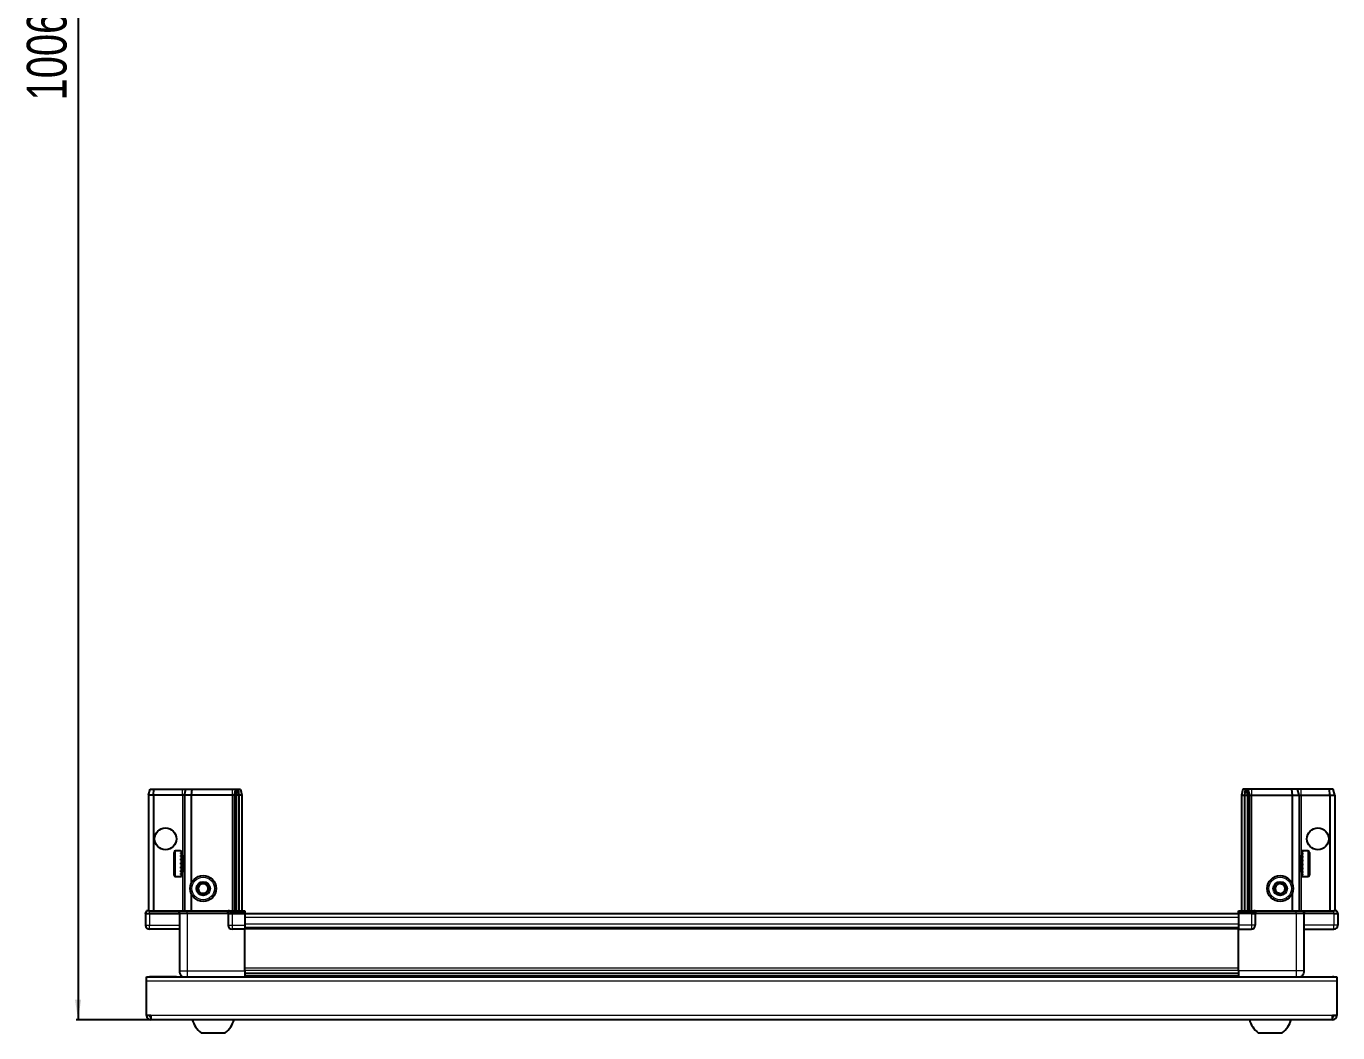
# Model space of a CAD drawing. Header units: millimetres. Extents: x 899 to 3479, y 107 to 1889.
# Drawn here: x 963 to 1623, y 107 to 613 of the extents above; entities that cross this region are included whole.
import ezdxf

# ---------------------------------------------------------------- set-up
doc = ezdxf.new("R2010")
doc.units = ezdxf.units.MM
doc.layers.add('FORMAT', color=7, linetype='Continuous')
doc.styles.add('SLDTEXTSTYLE0', font='TXT', dxfattribs={"width": 0.75})
doc.dimstyles.new('SLDDIMSTYLE0', dxfattribs={"dimtxt": 20, "dimasz": 10, "dimexe": 0, "dimexo": 0.0625, "dimgap": 5, "dimtad": 2, "dimdec": 1, "dimrnd": 1e-09, "dimzin": 12, "dimdsep": 46, "dimtxsty": 'SLDTEXTSTYLE0', "dimsah": 1, "dimcen": 0.09, "dimadec": 0, "dimazin": 3, "dimtfac": 1, "dimtofl": 0, "dimtmove": 0, "dimatfit": 3, "dimfxl": 0, "dimfrac": 2, "dimtolj": 1, "dimtzin": 12, "dimarcsym": 0})

# ---------------------------------------------------------------- blocks, each defined once
blk = doc.blocks.new('_D_8')
at = {"layer": 'FORMAT'}
for p, q in [((1108.46, 1119.84), (988.47, 1119.84)), ((989.47, 1119.84), (989.47, 113.14)), ((1026.06, 113.14), (988.47, 113.14))]:
    blk.add_line(p, q, dxfattribs=at)
for points in [[(989.47, 1119.84), (987.93, 1109.84), (991.01, 1109.84)], [(989.47, 113.14), (991.01, 123.14), (987.93, 123.14)]]:
    blk.add_solid(points, dxfattribs=at)
at = {"layer": 'FORMAT', "insert": (963.69, 575.85), "char_height": 20, "attachment_point": 1, "rotation": 90, "style": 'SLDTEXTSTYLE0'}
blk.add_mtext('1006,7', dxfattribs=at)

msp = doc.modelspace()

# ---------------------------------------------------------------- linework, layer by layer
at = {"color": 7, "linetype": 'Continuous', "lineweight": 25}
for p, q in [((1024.97, 226.14), (1025.77, 229.14)), ((1024.97, 226.14), (1024.97, 167.84)), ((1027.47, 226.14), (1024.97, 226.14)), ((1025.77, 229.14), (1027.63, 229.14)), ((1027.47, 226.14), (1027.63, 229.14)), ((1027.47, 226.14), (1027.47, 167.84)), ((1041.97, 226.14), (1027.47, 226.14)), ((1027.63, 229.14), (1041.97, 229.14)), ((1041.97, 229.14), (1043.77, 229.14)), ((1042.97, 226.14), (1041.97, 226.14)), ((1042.97, 226.14), (1043.77, 229.14)), ((1042.97, 226.14), (1042.97, 167.84)), ((1046.47, 226.14), (1042.97, 226.14)), ((1043.77, 229.14), (1046.8, 229.14)), ((1046.8, 229.14), (1046.47, 226.14)), ((1046.47, 226.14), (1046.47, 181.64)), ((1066.97, 226.14), (1046.47, 226.14)), ((1046.8, 229.14), (1066.97, 229.14)), ((1066.97, 229.14), (1068.77, 229.14)), ((1067.97, 226.14), (1066.97, 226.14)), ((1068.77, 229.14), (1067.97, 226.14)), ((1067.97, 226.14), (1067.97, 167.84)), ((1068.97, 226.14), (1067.97, 226.14)), ((1068.77, 229.14), (1069.51, 229.14)), ((1069.51, 229.14), (1068.97, 226.14)), ((1068.97, 226.14), (1068.97, 167.84)), ((1070.47, 226.14), (1068.97, 226.14)), ((1069.51, 229.14), (1070.02, 229.14)), ((1070.02, 229.14), (1070.47, 226.14)), ((1070.02, 229.14), (1071.17, 229.14)), ((1070.47, 226.14), (1070.47, 167.84)), ((1071.97, 226.14), (1070.47, 226.14)), ((1071.17, 229.14), (1071.97, 226.14)), ((1071.97, 226.14), (1071.97, 167.84)), ((1575.77, 229.14), (1574.97, 226.14)), ((1574.97, 226.14), (1576.47, 226.14)), ((1574.97, 226.14), (1574.97, 167.84)), ((1576.93, 229.14), (1575.77, 229.14)), ((1576.93, 229.14), (1576.47, 226.14)), ((1576.47, 226.14), (1577.97, 226.14)), ((1576.47, 226.14), (1576.47, 167.84)), ((1577.43, 229.14), (1576.93, 229.14)), ((1577.43, 229.14), (1577.97, 226.14)), ((1578.17, 229.14), (1577.43, 229.14)), ((1577.97, 226.14), (1577.97, 167.84)), ((1577.97, 226.14), (1578.97, 226.14)), ((1578.17, 229.14), (1578.97, 226.14)), ((1579.97, 229.14), (1578.17, 229.14)), ((1578.97, 226.14), (1578.97, 167.84)), ((1578.97, 226.14), (1579.97, 226.14)), ((1600.14, 229.14), (1579.97, 229.14)), ((1579.97, 226.14), (1600.47, 226.14)), ((1600.14, 229.14), (1600.47, 226.14)), ((1603.17, 229.14), (1600.14, 229.14)), ((1600.47, 226.14), (1600.47, 181.64)), ((1600.47, 226.14), (1603.97, 226.14)), ((1603.97, 226.14), (1603.17, 229.14)), ((1604.97, 229.14), (1603.17, 229.14)), ((1603.97, 226.14), (1603.97, 167.84)), ((1603.97, 226.14), (1604.97, 226.14)), ((1619.32, 229.14), (1604.97, 229.14)), ((1604.97, 226.14), (1619.47, 226.14)), ((1619.47, 226.14), (1619.32, 229.14)), ((1621.17, 229.14), (1619.32, 229.14)), ((1619.47, 226.14), (1621.97, 226.14)), ((1619.47, 226.14), (1619.47, 167.84)), ((1621.97, 226.14), (1621.17, 229.14)), ((1621.97, 226.14), (1621.97, 167.84)), ((1040.97, 198.14), (1038.57, 198.14)), ((1040.97, 198.14), (1040.97, 198.14)), ((1040.97, 198.14), (1041.47, 198.14)), ((1041.47, 197.95), (1041.47, 198.14)), ((1608.37, 198.14), (1605.47, 198.14)), ((1605.97, 198.14), (1605.47, 198.14)), ((1605.47, 198.14), (1605.47, 198.1)), ((1605.47, 198.1), (1605.47, 197.81)), ((1605.97, 198.1), (1605.47, 198.1)), ((1605.97, 198.1), (1605.97, 198.14)), ((1037.77, 185.94), (1037.77, 197.34)), ((1040.97, 197.95), (1041.47, 197.95)), ((1040.97, 197.95), (1040.97, 197.73)), ((1040.97, 197.73), (1041.47, 197.73)), ((1040.97, 197.16), (1041.47, 197.16)), ((1040.97, 197.16), (1040.97, 196.73)), ((1040.97, 196.73), (1041.47, 196.73)), ((1040.97, 195.82), (1041.47, 195.82)), ((1040.97, 195.82), (1040.97, 195.23)), ((1040.97, 195.23), (1041.47, 195.23)), ((1040.97, 194.08), (1041.47, 194.08)), ((1040.97, 194.08), (1040.97, 193.38)), ((1040.97, 193.38), (1041.47, 193.38)), ((1040.97, 192.1), (1041.47, 192.1)), ((1040.97, 192.1), (1040.97, 191.36)), ((1040.97, 191.95), (1041.47, 191.95)), ((1040.97, 191.45), (1041.47, 191.45)), ((1041.47, 197.73), (1041.47, 197.95)), ((1041.47, 197.16), (1041.47, 197.73)), ((1041.47, 196.73), (1041.47, 197.16)), ((1041.47, 195.82), (1041.47, 196.73)), ((1041.57, 196.04), (1041.47, 196.04)), ((1041.47, 195.23), (1041.47, 195.82)), ((1041.47, 194.08), (1041.47, 195.23)), ((1041.47, 193.38), (1041.47, 194.08)), ((1041.47, 192.1), (1041.47, 193.38)), ((1041.47, 191.95), (1041.47, 192.1)), ((1041.47, 191.36), (1041.47, 191.45)), ((1041.57, 187.24), (1041.57, 196.04)), ((1042.45, 194.95), (1041.97, 195.64)), ((1041.97, 187.64), (1041.97, 195.64)), ((1042.94, 195.64), (1042.45, 194.95)), ((1042.45, 188.33), (1042.45, 194.95)), ((1042.97, 195.64), (1042.94, 195.64)), ((1042.94, 187.64), (1042.94, 195.64)), ((1604, 195.64), (1603.97, 195.64)), ((1604.49, 194.95), (1604, 195.64)), ((1604, 195.64), (1604, 187.64)), ((1604.97, 195.64), (1604.49, 194.95)), ((1604.49, 194.95), (1604.49, 188.33)), ((1604.97, 195.64), (1604.97, 187.64)), ((1605.47, 196.04), (1605.37, 196.04)), ((1605.37, 196.04), (1605.37, 187.24)), ((1605.97, 197.81), (1605.47, 197.81)), ((1605.47, 197.81), (1605.47, 197.54)), ((1605.97, 197.54), (1605.47, 197.54)), ((1605.47, 197.54), (1605.47, 196.87)), ((1605.97, 196.87), (1605.47, 196.87)), ((1605.47, 196.87), (1605.47, 196.4)), ((1605.47, 196.4), (1605.47, 195.42)), ((1605.97, 196.4), (1605.47, 196.4)), ((1605.97, 195.42), (1605.47, 195.42)), ((1605.47, 195.42), (1605.47, 194.8)), ((1605.47, 194.8), (1605.47, 193.6)), ((1605.97, 194.8), (1605.47, 194.8)), ((1605.97, 193.6), (1605.47, 193.6)), ((1605.47, 193.6), (1605.47, 192.97)), ((1605.97, 192.97), (1605.47, 192.97)), ((1605.47, 192.89), (1605.47, 191.59)), ((1605.97, 192.89), (1605.47, 192.89)), ((1605.97, 191.59), (1605.47, 191.59)), ((1605.97, 197.54), (1605.97, 197.81)), ((1605.97, 196.4), (1605.97, 196.87)), ((1605.97, 194.8), (1605.97, 195.42)), ((1605.97, 192.89), (1605.97, 193.6)), ((1605.97, 190.86), (1605.97, 191.59)), ((1609.17, 197.34), (1609.17, 185.94)), ((1038.57, 185.14), (1040.97, 185.14)), ((1040.97, 191.36), (1041.47, 191.36)), ((1040.97, 190.07), (1041.47, 190.07)), ((1040.97, 190.07), (1040.97, 189.36)), ((1040.97, 189.36), (1041.47, 189.36)), ((1040.97, 188.2), (1041.47, 188.2)), ((1040.97, 188.2), (1040.97, 187.6)), ((1040.97, 187.6), (1041.47, 187.6)), ((1040.97, 186.66), (1041.47, 186.66)), ((1040.97, 186.66), (1040.97, 186.22)), ((1040.97, 186.22), (1041.47, 186.22)), ((1040.97, 185.62), (1041.47, 185.62)), ((1040.97, 185.62), (1040.97, 185.38)), ((1040.97, 185.38), (1041.47, 185.38)), ((1040.97, 185.16), (1041.47, 185.16)), ((1040.97, 185.16), (1040.97, 185.14)), ((1040.97, 185.15), (1041.47, 185.15)), ((1041.47, 190.07), (1041.47, 191.36)), ((1041.47, 189.36), (1041.47, 190.07)), ((1041.47, 188.2), (1041.47, 189.36)), ((1041.47, 187.6), (1041.47, 188.2)), ((1041.47, 186.66), (1041.47, 187.6)), ((1041.47, 187.24), (1041.57, 187.24)), ((1041.47, 186.22), (1041.47, 186.66)), ((1041.47, 185.62), (1041.47, 186.22)), ((1041.47, 185.38), (1041.47, 185.62)), ((1041.47, 185.16), (1041.47, 185.38)), ((1041.47, 185.15), (1041.47, 185.16)), ((1041.97, 187.64), (1042.45, 188.33)), ((1042.45, 188.33), (1042.94, 187.64)), ((1042.94, 187.64), (1042.97, 187.64)), ((1603.97, 187.64), (1604, 187.64)), ((1604, 187.64), (1604.49, 188.33)), ((1604.49, 188.33), (1604.97, 187.64)), ((1605.37, 187.24), (1605.47, 187.24)), ((1605.97, 191.11), (1605.47, 191.11)), ((1605.47, 191.11), (1605.47, 190.86)), ((1605.47, 190.86), (1605.47, 189.59)), ((1605.97, 190.86), (1605.47, 190.86)), ((1605.97, 189.59), (1605.47, 189.59)), ((1605.47, 189.59), (1605.47, 188.9)), ((1605.47, 188.9), (1605.47, 187.78)), ((1605.97, 188.9), (1605.47, 188.9)), ((1605.97, 187.78), (1605.47, 187.78)), ((1605.47, 187.78), (1605.47, 187.21)), ((1605.47, 187.21), (1605.47, 186.36)), ((1605.97, 187.21), (1605.47, 187.21)), ((1605.97, 186.36), (1605.47, 186.36)), ((1605.47, 186.36), (1605.47, 185.96)), ((1605.47, 185.96), (1605.47, 185.45)), ((1605.97, 185.96), (1605.47, 185.96)), ((1605.97, 185.45), (1605.47, 185.45)), ((1605.47, 185.45), (1605.47, 185.26)), ((1605.47, 185.26), (1605.47, 185.14)), ((1605.97, 185.26), (1605.47, 185.26)), ((1605.47, 185.14), (1608.37, 185.14)), ((1605.97, 188.9), (1605.97, 189.59)), ((1605.97, 187.21), (1605.97, 187.78)), ((1605.97, 185.96), (1605.97, 186.36)), ((1605.97, 185.26), (1605.97, 185.45)), ((1046.47, 176.64), (1046.47, 167.84)), ((1600.47, 176.64), (1600.47, 167.84)), ((1023.97, 167.84), (1023.47, 166.98)), ((1023.47, 166.64), (1023.47, 166.98)), ((1023.47, 166.64), (1025.47, 166.64)), ((1023.47, 166.64), (1023.47, 160.64)), ((1025.47, 167.84), (1023.97, 167.84)), ((1025.47, 167.84), (1040.27, 167.84)), ((1040.27, 166.64), (1025.47, 166.64)), ((1025.47, 166.64), (1040.27, 166.64)), ((1040.27, 167.84), (1040.47, 167.84)), ((1040.47, 166.64), (1040.27, 166.64)), ((1040.47, 166.64), (1040.47, 167.84)), ((1040.47, 167.84), (1044.47, 167.84)), ((1044.47, 166.64), (1040.47, 166.64)), ((1040.47, 166.64), (1040.47, 137.64)), ((1044.47, 167.84), (1064.77, 167.84)), ((1064.77, 166.64), (1044.47, 166.64)), ((1064.77, 167.84), (1064.97, 167.84)), ((1064.97, 166.64), (1064.77, 166.64)), ((1064.97, 166.64), (1064.97, 167.84)), ((1065.65, 167.84), (1064.97, 167.84)), ((1064.97, 166.64), (1066.97, 166.64)), ((1064.97, 166.64), (1064.97, 160.64)), ((1065.65, 167.84), (1073.47, 167.84)), ((1073.47, 166.98), (1066.97, 166.98)), ((1073.47, 166.64), (1066.97, 166.64)), ((1066.97, 166.64), (1073.47, 166.64)), ((1073.47, 167.84), (1073.47, 166.98)), ((1073.47, 166.98), (1073.47, 166.98)), ((1073.47, 166.64), (1073.47, 166.98)), ((1073.47, 166.64), (1073.47, 166.64)), ((1073.47, 166.64), (1073.47, 160.64)), ((1573.47, 166.49), (1073.47, 166.49)), ((1573.47, 167.84), (1581.29, 167.84)), ((1573.47, 166.98), (1573.47, 167.84)), ((1579.97, 166.98), (1573.47, 166.98)), ((1573.47, 166.64), (1573.47, 166.98)), ((1579.97, 166.64), (1573.47, 166.64)), ((1573.47, 166.64), (1573.47, 160.64)), ((1579.97, 166.64), (1581.97, 166.64)), ((1581.97, 166.64), (1579.97, 166.64)), ((1581.97, 167.84), (1581.29, 167.84)), ((1581.97, 166.64), (1581.97, 167.84)), ((1581.97, 167.84), (1582.17, 167.84)), ((1582.17, 166.64), (1581.97, 166.64)), ((1581.97, 166.64), (1581.97, 160.64)), ((1582.17, 167.84), (1602.47, 167.84)), ((1602.47, 166.64), (1582.17, 166.64)), ((1602.47, 167.84), (1606.47, 167.84)), ((1606.47, 166.64), (1602.47, 166.64)), ((1606.47, 166.64), (1606.47, 167.84)), ((1606.47, 167.84), (1606.67, 167.84)), ((1606.67, 166.64), (1606.47, 166.64)), ((1606.47, 166.64), (1606.47, 137.64)), ((1606.67, 167.84), (1621.47, 167.84)), ((1621.47, 166.64), (1606.67, 166.64)), ((1622.97, 167.84), (1621.47, 167.84)), ((1621.47, 166.64), (1623.47, 166.64)), ((1623.47, 166.98), (1622.97, 167.84)), ((1623.47, 166.98), (1622.97, 167.84)), ((1623.47, 166.64), (1623.47, 166.98)), ((1623.47, 166.64), (1623.47, 166.98)), ((1623.47, 166.64), (1623.47, 166.64)), ((1623.47, 166.64), (1623.47, 160.64)), ((1040.47, 158.64), (1025.47, 158.64)), ((1073.47, 158.64), (1066.97, 158.64)), ((1073.47, 160.64), (1073.47, 158.64)), ((1573.47, 159.29), (1073.47, 159.29)), ((1073.47, 137.64), (1073.47, 158.64)), ((1573.47, 160.64), (1573.47, 158.64)), ((1573.47, 158.64), (1579.97, 158.64)), ((1573.47, 137.64), (1573.47, 158.64)), ((1606.47, 158.64), (1621.47, 158.64)), ((1023.97, 132.54), (1023.97, 134.64)), ((1023.97, 134.64), (1622.97, 134.64)), ((1023.97, 115.24), (1023.97, 132.54)), ((1038.97, 134.74), (1026.07, 134.74)), ((1038.97, 134.74), (1038.97, 134.64)), ((1073.47, 136.62), (1573.47, 136.62)), ((1073.47, 136.58), (1573.47, 136.58)), ((1097.35, 134.79), (1073.47, 134.79)), ((1091.97, 134.64), (1091.97, 134.79)), ((1092.01, 134.64), (1092.01, 134.79)), ((1092.28, 134.64), (1092.28, 134.79)), ((1092.54, 134.64), (1092.54, 134.79)), ((1093.19, 134.64), (1093.19, 134.79)), ((1093.66, 134.64), (1093.66, 134.79)), ((1094.62, 134.64), (1094.62, 134.79)), ((1095.24, 134.64), (1095.24, 134.79)), ((1096.43, 134.64), (1096.43, 134.79)), ((1097.09, 134.64), (1097.09, 134.79)), ((1097.14, 134.64), (1097.14, 134.79)), ((1098.44, 134.79), (1097.35, 134.79)), ((1099.17, 134.79), (1098.44, 134.79)), ((1098.44, 134.64), (1098.44, 134.79)), ((1098.44, 134.79), (1098.44, 134.79)), ((1098.45, 134.64), (1098.45, 134.79)), ((1098.95, 134.64), (1098.95, 134.79)), ((1099.17, 134.64), (1099.17, 134.79)), ((1099.59, 134.79), (1099.17, 134.79)), ((1099.17, 134.79), (1099.17, 134.79)), ((1547.35, 134.79), (1099.59, 134.79)), ((1100.45, 134.64), (1100.45, 134.79)), ((1101.14, 134.64), (1101.14, 134.79)), ((1102.26, 134.64), (1102.26, 134.79)), ((1102.84, 134.64), (1102.84, 134.79)), ((1103.71, 134.64), (1103.71, 134.79)), ((1104.11, 134.64), (1104.11, 134.79)), ((1104.64, 134.64), (1104.64, 134.79)), ((1104.83, 134.64), (1104.83, 134.79)), ((1104.97, 134.64), (1104.97, 134.79)), ((1541.97, 134.64), (1541.97, 134.79)), ((1542.14, 134.64), (1542.14, 134.79)), ((1542.35, 134.64), (1542.35, 134.79)), ((1542.91, 134.64), (1542.91, 134.79)), ((1543.33, 134.64), (1543.33, 134.79)), ((1544.23, 134.64), (1544.23, 134.79)), ((1544.82, 134.64), (1544.82, 134.79)), ((1545.96, 134.64), (1545.96, 134.79)), ((1546.66, 134.64), (1546.66, 134.79)), ((1547.93, 134.79), (1547.35, 134.79)), ((1547.93, 134.64), (1547.93, 134.79)), ((1547.94, 134.79), (1547.93, 134.79)), ((1548.67, 134.79), (1547.94, 134.79)), ((1548.11, 134.64), (1548.11, 134.79)), ((1548.61, 134.64), (1548.61, 134.79)), ((1548.67, 134.64), (1548.67, 134.79)), ((1549.59, 134.79), (1548.67, 134.79)), ((1548.67, 134.79), (1548.67, 134.79)), ((1573.47, 134.79), (1549.59, 134.79)), ((1549.96, 134.64), (1549.96, 134.79)), ((1550.67, 134.64), (1550.67, 134.79)), ((1551.84, 134.64), (1551.84, 134.79)), ((1552.45, 134.64), (1552.45, 134.79)), ((1553.4, 134.64), (1553.4, 134.79)), ((1553.85, 134.64), (1553.85, 134.79)), ((1554.47, 134.64), (1554.47, 134.79)), ((1554.71, 134.64), (1554.71, 134.79)), ((1554.95, 134.64), (1554.95, 134.79)), ((1554.97, 134.64), (1554.97, 134.79)), ((1607.97, 134.74), (1607.97, 134.64)), ((1607.97, 134.74), (1620.87, 134.74)), ((1622.97, 134.64), (1622.97, 132.54)), ((1622.97, 132.54), (1622.97, 115.24)), ((1026.07, 115.24), (1023.97, 115.24)), ((1026.07, 115.24), (1026.07, 113.14)), ((1620.87, 113.14), (1026.07, 113.14)), ((1622.97, 115.24), (1620.87, 115.24)), ((1620.87, 113.14), (1620.87, 115.24)), ((1051.47, 106.54), (1063.47, 106.54)), ((1583.47, 106.54), (1595.47, 106.54))]:
    msp.add_line(p, q, dxfattribs=at)
at = {"color": 8, "linetype": 'Continuous', "lineweight": 18}
for p, q in [((1041.97, 226.14), (1041.97, 229.14)), ((1041.97, 226.14), (1041.97, 195.64)), ((1066.97, 229.14), (1066.97, 226.14)), ((1066.97, 226.14), (1066.97, 167.84)), ((1579.97, 229.14), (1579.97, 226.14)), ((1579.97, 226.14), (1579.97, 167.84)), ((1604.97, 226.14), (1604.97, 229.14)), ((1604.97, 226.14), (1604.97, 195.64)), ((1038.57, 185.14), (1038.57, 198.14)), ((1608.37, 198.14), (1608.37, 185.14)), ((1041.97, 187.64), (1041.97, 167.84)), ((1604.97, 187.64), (1604.97, 167.84)), ((1025.47, 166.64), (1025.47, 167.84)), ((1025.47, 166.64), (1025.47, 160.64)), ((1040.27, 166.64), (1040.27, 167.84)), ((1044.47, 166.64), (1044.47, 167.84)), ((1044.47, 166.64), (1044.47, 137.64)), ((1064.77, 166.64), (1064.77, 167.84)), ((1066.97, 166.64), (1066.97, 166.98)), ((1066.97, 166.64), (1066.97, 160.64)), ((1073.47, 166.64), (1073.47, 166.98)), ((1579.97, 166.64), (1579.97, 166.98)), ((1579.97, 166.64), (1579.97, 160.64)), ((1582.17, 167.84), (1582.17, 166.64)), ((1602.47, 166.64), (1602.47, 167.84)), ((1602.47, 166.64), (1602.47, 137.64)), ((1606.67, 167.84), (1606.67, 166.64)), ((1621.47, 166.64), (1621.47, 167.84)), ((1621.47, 166.64), (1621.47, 160.64)), ((1023.47, 160.64), (1025.47, 160.64)), ((1025.47, 160.64), (1040.47, 160.64)), ((1025.47, 158.64), (1025.47, 160.64)), ((1064.97, 160.64), (1066.97, 160.64)), ((1066.97, 160.64), (1073.47, 160.64)), ((1066.97, 160.64), (1066.97, 158.64)), ((1573.47, 164.49), (1073.47, 164.49)), ((1573.47, 161.29), (1073.47, 161.29)), ((1573.47, 158.64), (1073.47, 158.64)), ((1579.97, 160.64), (1573.47, 160.64)), ((1581.97, 160.64), (1579.97, 160.64)), ((1579.97, 160.64), (1579.97, 158.64)), ((1621.47, 160.64), (1606.47, 160.64)), ((1623.47, 160.64), (1621.47, 160.64)), ((1621.47, 158.64), (1621.47, 160.64)), ((1073.47, 139.24), (1573.47, 139.24)), ((1622.97, 132.54), (1023.97, 132.54)), ((1026.07, 134.64), (1026.07, 134.74)), ((1044.47, 137.64), (1073.47, 137.64)), ((1573.47, 137.83), (1073.47, 137.83)), ((1073.47, 135.38), (1573.47, 135.38)), ((1602.47, 137.64), (1573.47, 137.64)), ((1620.87, 134.64), (1620.87, 134.74)), ((1620.87, 115.24), (1026.07, 115.24))]:
    msp.add_line(p, q, dxfattribs=at)
at = {"color": 7, "linetype": 'Continuous', "lineweight": 25, "flags": 128}
for points in [[(1026.07, 134.74), (1025.66, 134.7), (1025.43, 134.64)], [(1621.51, 134.64), (1621.28, 134.7), (1620.87, 134.74)]]:
    msp.add_lwpolyline(points, dxfattribs=at)
at = {"color": 7, "linetype": 'Continuous', "lineweight": 25}
for centre, radius in [((1033.47, 204.14), 5.5), ((1613.47, 204.14), 5.5), ((1052.47, 179.14), 6.5), ((1594.47, 179.14), 6.5), ((1052.47, 179.14), 3.46), ((1594.47, 179.14), 3.46)]:
    msp.add_circle(centre, radius, dxfattribs=at)
at = {"color": 8, "linetype": 'Continuous', "lineweight": 18}
for centre in [(1052.47, 179.14), (1594.47, 179.14)]:
    msp.add_circle(centre, 5.7, dxfattribs=at)
at = {"color": 7, "linetype": 'Continuous', "lineweight": 25}
for centre, radius, start, end in [((1038.57, 197.34), 0.8, 90, 180), ((1608.37, 197.34), 0.8, 360, 90), ((1041.97, 196.04), 0.4, 180, 270), ((1604.97, 196.04), 0.4, 270, 0), ((1038.57, 185.94), 0.8, 180, 270), ((1041.97, 187.24), 0.4, 90, 180), ((1604.97, 187.24), 0.4, 360, 90), ((1608.37, 185.94), 0.8, 270, 0), ((1052.47, 179.14), 2.5, 147.37605, 207.37605), ((1052.47, 179.14), 2.5, 87.37605, 147.37605), ((1052.47, 179.14), 2.5, 27.37605, 87.37605), ((1052.47, 179.14), 2.5, 327.37605, 27.37605), ((1594.47, 179.14), 2.5, 134.67671, 194.67671), ((1594.47, 179.14), 2.5, 194.67671, 254.67671), ((1594.47, 179.14), 2.5, 74.67671, 134.67671), ((1594.47, 179.14), 2.5, 14.67671, 74.67671), ((1594.47, 179.14), 2.5, 314.67671, 14.67671), ((1052.47, 179.14), 2.5, 207.37605, 267.37605), ((1052.47, 179.14), 2.5, 267.37605, 327.37605), ((1594.47, 179.14), 2.5, 254.67671, 314.67671), ((1025.47, 160.64), 2, 180, 270), ((1066.97, 160.64), 2, 180, 270), ((1579.97, 160.64), 2, 270, 0), ((1621.47, 160.64), 2, 270, 0), ((1026.07, 115.24), 2.1, 180, 270), ((1026.07, 115.24), 0.6, 180, 270), ((1058.5, 116.17), 11.91, 194.70035, 233.8734), ((1056.45, 116.17), 11.91, 306.1266, 345.29965), ((1590.5, 116.17), 11.91, 194.70035, 233.8734), ((1588.45, 116.17), 11.91, 306.1266, 345.29965), ((1620.87, 115.24), 2.1, 270, 0), ((1620.87, 115.24), 0.6, 270, 0)]:
    msp.add_arc(centre, radius, start, end, dxfattribs=at)
for centre, start_param, end_param in [((1066.97, 170.44), 2.418858, 3.141593), ((1579.97, 170.44), 3.141593, 3.864327)]:
    msp.add_ellipse(centre, major_axis=(0, 3.46), ratio=0.57735, start_param=start_param, end_param=end_param, dxfattribs=at)
for points, knots in [([(1049.59, 179.28), (1049.86, 179.71), (1050.39, 180.52), (1050.9, 181.33), (1051.14, 181.71)], [0, 0, 0, 0, 0.534686, 1, 1, 1, 1]), ([(1050.91, 176.71), (1050.86, 176.82), (1050.58, 177.35), (1050.12, 178.24), (1049.75, 178.97), (1049.59, 179.28)], [0, 0, 0, 0, 0.133125, 0.637099, 1, 1, 1, 1]), ([(1051.14, 181.71), (1051.66, 181.68), (1052.62, 181.64), (1053.58, 181.59), (1054.03, 181.57)], [0, 0, 0, 0, 0.534686, 1, 1, 1, 1]), ([(1055.35, 179.01), (1055.08, 178.58), (1054.56, 177.76), (1054.04, 176.96), (1053.8, 176.58)], [0, 0, 0, 0, 0.534686, 1, 1, 1, 1]), ([(1054.03, 181.57), (1054.19, 181.27), (1054.56, 180.54), (1055.02, 179.65), (1055.3, 179.12), (1055.35, 179.01)], [0, 0, 0, 0, 0.3629006, 0.8668753, 1, 1, 1, 1]), ([(1591.69, 179.91), (1592.05, 180.27), (1592.74, 180.95), (1593.42, 181.62), (1593.74, 181.94)], [0, 0, 0, 0, 0.534686, 1, 1, 1, 1]), ([(1592.42, 177.11), (1592.33, 177.45), (1592.12, 178.24), (1591.87, 179.21), (1591.72, 179.78), (1591.69, 179.91)], [0, 0, 0, 0, 0.362901, 0.866875, 1, 1, 1, 1]), ([(1593.74, 181.94), (1594.24, 181.8), (1595.17, 181.54), (1596.09, 181.29), (1596.52, 181.17)], [0, 0, 0, 0, 0.534686, 1, 1, 1, 1]), ([(1597.25, 178.38), (1596.89, 178.02), (1596.2, 177.34), (1595.52, 176.66), (1595.2, 176.35)], [0, 0, 0, 0, 0.534686, 1, 1, 1, 1]), ([(1596.52, 181.17), (1596.56, 181.05), (1596.71, 180.47), (1596.96, 179.51), (1597.17, 178.71), (1597.25, 178.38)], [0, 0, 0, 0, 0.133125, 0.637099, 1, 1, 1, 1]), ([(1053.8, 176.58), (1053.28, 176.6), (1052.32, 176.65), (1051.36, 176.69), (1050.91, 176.71)], [0, 0, 0, 0, 0.534686, 1, 1, 1, 1]), ([(1595.2, 176.35), (1594.7, 176.49), (1593.77, 176.74), (1592.85, 177), (1592.42, 177.11)], [0, 0, 0, 0, 0.534686, 1, 1, 1, 1]), ([(1040.47, 137.64), (1040.52, 137.2), (1040.59, 136.53), (1041.02, 135.71), (1041.48, 135.16), (1041.88, 134.8), (1042.15, 134.67), (1042.19, 134.64)], [0, 0, 0, 0, 0.363018, 0.558438, 0.758004, 0.95757, 1, 1, 1, 1]), ([(1073.47, 137.64), (1073.47, 137.25), (1073.47, 136.46), (1073.47, 135.44), (1073.47, 134.81), (1073.47, 134.65), (1073.47, 134.64)], [0, 0, 0, 0, 0.3255201, 0.6510403, 0.9765604, 1, 1, 1, 1]), ([(1573.47, 137.64), (1573.47, 137.25), (1573.47, 136.46), (1573.47, 135.44), (1573.47, 134.81), (1573.47, 134.65), (1573.47, 134.64)], [0, 0, 0, 0, 0.3255201, 0.6510403, 0.9765604, 1, 1, 1, 1]), ([(1606.47, 137.64), (1606.42, 137.2), (1606.35, 136.53), (1605.92, 135.71), (1605.46, 135.16), (1605.06, 134.8), (1604.8, 134.67), (1604.75, 134.64)], [0, 0, 0, 0, 0.363018, 0.558438, 0.758004, 0.95757, 1, 1, 1, 1])]:
    msp.add_open_spline(points, degree=3, knots=knots, dxfattribs=at)
at = {"color": 8, "linetype": 'Continuous', "lineweight": 18}
for points in [[(1040.47, 137.64), (1040.53, 137.64), (1040.65, 137.64), (1041.58, 137.64), (1042.9, 137.64), (1043.95, 137.64), (1044.47, 137.64)], [(1606.47, 137.64), (1606.41, 137.64), (1606.29, 137.64), (1605.37, 137.64), (1604.04, 137.64), (1602.99, 137.64), (1602.47, 137.64)]]:
    msp.add_open_spline(points, degree=3, dxfattribs=at)
for points in [[(1044.47, 137.64), (1044.47, 137.2), (1044.47, 136.53), (1044.47, 135.71), (1044.47, 135.16), (1044.47, 134.8), (1044.47, 134.67), (1044.47, 134.64)], [(1602.47, 137.64), (1602.47, 137.2), (1602.47, 136.53), (1602.47, 135.71), (1602.47, 135.16), (1602.47, 134.8), (1602.47, 134.67), (1602.47, 134.64)]]:
    msp.add_open_spline(points, degree=3, knots=[0, 0, 0, 0, 0.363018, 0.558438, 0.758004, 0.95757, 1, 1, 1, 1], dxfattribs=at)

# ---------------------------------------------------------------- dimensions: what is measured, and where the dimension line sits
at = {"layer": 'FORMAT'}
dim = msp.add_linear_dim(base=(989.47, 113.14), p1=(1108.47, 1119.84), p2=(1026.07, 113.14), angle=90, dimstyle='SLDDIMSTYLE0', dxfattribs=at)
dim.commit()
dim.dimension.update_dxf_attribs({"geometry": '_D_8', "text_midpoint": (989.47, 616.49), "dimtype": 160})

doc.saveas('drawing.dxf')
